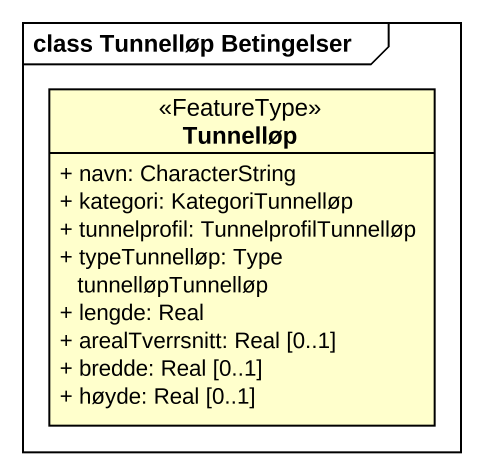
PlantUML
@startuml
mainframe class Tunnelløp Betingelser
hide circle
hide empty members
skinparam classAttributeIconSize 0
class Tunnelløp <<FeatureType>> {
  + navn: CharacterString
  + kategori: KategoriTunnelløp
  + tunnelprofil: TunnelprofilTunnelløp
  + typeTunnelløp: Type tunnelløpTunnelløp
  + lengde: Real
  + arealTverrsnitt: Real [0..1]
  + bredde: Real [0..1]
  + høyde: Real [0..1]
}
@enduml
